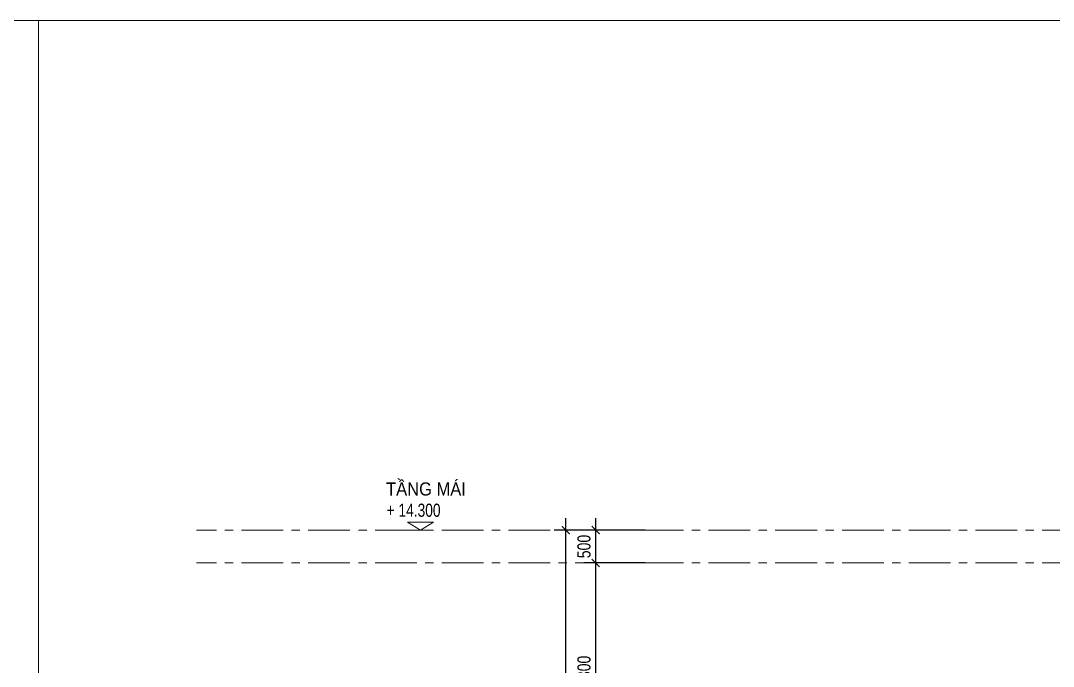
# Model space of a CAD drawing. Header units: millimetres. Extents: x -78046 to 260989, y -99288 to 158505.
# Drawn here: x 220816 to 236542, y 78976 to 88806 of the extents above; entities that cross this region are included whole.
import ezdxf

# ---------------------------------------------------------------- set-up
doc = ezdxf.new("R2010")
doc.units = ezdxf.units.MM
doc.header["$LTSCALE"] = 100
doc.header["$PDMODE"] = 98
doc.linetypes.add('CENTER', pattern=[50.8, 31.75, -6.35, 6.35, -6.35])
doc.layers.get('Defpoints').update_dxf_attribs({"lineweight": 13})
for name, color, linetype, lineweight in [('-CENTER', 143, 'CENTER', 13), ('-DIM', 9, 'Continuous', 13), ('-KH', 143, 'Continuous', 13), ('-LINE1', 7, 'Continuous', 18), ('-TEXT', 7, 'Continuous', 15)]:
    doc.layers.add(name, color=color, linetype=linetype, lineweight=lineweight)
doc.styles.add('1', font='arial.ttf')
doc.styles.add('AVANH', font='VHAVAN_2.TTF', dxfattribs={"width": 0.8})
doc.styles.add('X-5M-DH-TUM1$0$AVANTH', font='arial.ttf', dxfattribs={"width": 0.9})
doc.dimstyles.new('C_100A3', dxfattribs={"dimscale": 100, "dimtxt": 2.5, "dimasz": 1.2, "dimexe": 1.8, "dimexo": 0, "dimgap": 0.75, "dimtad": 1, "dimdec": 0, "dimzin": 0, "dimdsep": 46, "dimtxsty": 'AVANH', "dimblk": 'ARCHTICK', "dimcen": 0, "dimdle": 1.8, "dimclrd": 256, "dimclre": 256, "dimclrt": 7, "dimadec": 0, "dimazin": 0, "dimtfac": 0.0001, "dimtdec": 0, "dimtix": 1, "dimtmove": 2, "dimatfit": 3, "dimldrblk": 'ARCHTICK', "dimfxl": 1.8, "dimtolj": 1, "dimtzin": 0, "dimarcsym": 0})

# ---------------------------------------------------------------- blocks, each defined once
blk = doc.blocks.new('_ARCHTICK')
at = {"const_width": 0.15}
blk.add_lwpolyline([(-0.5, -0.5), (0.5, 0.5)], dxfattribs=at)
blk = doc.blocks.new('*D66')
at = {"layer": '-DIM', "lineweight": -2, "transparency": 16777216}
for p, q in [((229574, 77070), (229574, 80730)), ((230328, 80550), (229394, 80550)), ((230328, 77250), (229394, 77250))]:
    blk.add_line(p, q, dxfattribs=at)
at = {"layer": 'Defpoints', "color": 0, "transparency": 16777216}
for p in [(229574, 80550), (230328, 80550), (230328, 77250)]:
    blk.add_point(p, dxfattribs=at)
at = {"layer": '-DIM', "lineweight": -2, "transparency": 16777216, "xscale": 120, "yscale": 120, "zscale": 120}
for p, rotation in [((229574, 80550), 90), ((229574, 77250), 270)]:
    blk.add_blockref('_ARCHTICK', p, dxfattribs=dict(at, rotation=rotation))
at = {"layer": '-DIM', "color": 7, "transparency": 16777216, "insert": (229395, 78900), "char_height": 200, "attachment_point": 5, "rotation": 90, "style": 'AVANH'}
blk.add_mtext('\\A1;3300', dxfattribs=at)
blk = doc.blocks.new('*D67')
at = {"layer": '-DIM', "lineweight": -2, "transparency": 16777216}
for p, q in [((229574, 80370), (229574, 81230)), ((230328, 81050), (229394, 81050)), ((230328, 80550), (229394, 80550))]:
    blk.add_line(p, q, dxfattribs=at)
at = {"layer": 'Defpoints', "color": 0, "transparency": 16777216}
for p in [(229574, 81050), (230328, 81050), (230328, 80550)]:
    blk.add_point(p, dxfattribs=at)
at = {"layer": '-DIM', "lineweight": -2, "transparency": 16777216, "xscale": 120, "yscale": 120, "zscale": 120}
for p, rotation in [((229574, 81050), 90), ((229574, 80550), 270)]:
    blk.add_blockref('_ARCHTICK', p, dxfattribs=dict(at, rotation=rotation))
at = {"layer": '-DIM', "color": 7, "transparency": 16777216, "insert": (229395, 80800), "char_height": 200, "attachment_point": 5, "rotation": 90, "style": 'AVANH'}
blk.add_mtext('\\A1;500', dxfattribs=at)
blk = doc.blocks.new('*D69')
at = {"layer": '-DIM', "lineweight": -2, "transparency": 16777216}
for p, q in [((229118, 66570), (229118, 81230)), ((230328, 81050), (228938, 81050)), ((230328, 66750), (228938, 66750))]:
    blk.add_line(p, q, dxfattribs=at)
at = {"layer": 'Defpoints', "color": 0, "transparency": 16777216}
for p in [(229118, 81050), (230328, 81050), (230328, 66750)]:
    blk.add_point(p, dxfattribs=at)
at = {"layer": '-DIM', "lineweight": -2, "transparency": 16777216, "xscale": 120, "yscale": 120, "zscale": 120}
for p, rotation in [((229118, 81050), 90), ((229118, 66750), 270)]:
    blk.add_blockref('_ARCHTICK', p, dxfattribs=dict(at, rotation=rotation))
at = {"layer": '-DIM', "color": 7, "transparency": 16777216, "insert": (228940, 73900), "char_height": 200, "attachment_point": 5, "rotation": 90, "style": 'AVANH'}
blk.add_mtext('\\A1;14300', dxfattribs=at)
blk = doc.blocks.new('cot')
at = {"layer": '-KH'}
blk.add_line((116899, -109064), (117274, -109064), dxfattribs=at)
blk.add_lwpolyline([(117286, -108944), (116888, -108944), (117087, -109064)], close=True, dxfattribs=at)
blk.add_solid([(117087, -109064), (117087, -108944), (117286, -108944), (117087, -109064)], dxfattribs=at)

msp = doc.modelspace()

# ---------------------------------------------------------------- linework, layer by layer
at = {"layer": '-CENTER', "ltscale": 0.2}
for p, q in [((256311.3, 81049.9), (223492.9, 81049.9)), ((256311.3, 80549.9), (223492.9, 80549.9))]:
    msp.add_line(p, q, dxfattribs=at)
at = {"layer": '-LINE1'}
for points in [[(181189.3, 60591.1), (221089.3, 60591.1), (221089.3, 88806.1), (181189.3, 88806.1)], [(221089.3, 60591.1), (260989.3, 60591.1), (260989.3, 88806.1), (221089.3, 88806.1)]]:
    msp.add_lwpolyline(points, close=True, dxfattribs=at)

# ---------------------------------------------------------------- block references
at = {"layer": '-CENTER'}
msp.add_blockref('cot', (109817.5, 190113.6), dxfattribs=at)

# ---------------------------------------------------------------- texts
at = {"layer": '-TEXT', "color": 2, "style": 'X-5M-DH-TUM1$0$AVANTH', "width": 0.9}
msp.add_text('TẦNG MÁI', height=200, dxfattribs=at).set_placement((226380.7, 81576.6))
at = {"layer": '-TEXT', "style": '1', "width": 0.75}
msp.add_text('+ 14.300', height=200, dxfattribs=at).set_placement((226388.9, 81252.7))

# ---------------------------------------------------------------- dimensions: what is measured, and where the dimension line sits
at = {"layer": '-DIM'}
for base, p1, p2, picture, middle in [((229118.4, 81049.9), (230328.1, 66749.9), (230328.1, 81049.9), '*D69', (228940, 73899.9)), ((229573.7, 81049.9), (230328.1, 80549.9), (230328.1, 81049.9), '*D67', (229395.3, 80799.9)), ((229573.7, 80549.9), (230328.1, 77249.9), (230328.1, 80549.9), '*D66', (229395.3, 78899.9))]:
    dim = msp.add_linear_dim(base=base, p1=p1, p2=p2, angle=90, dimstyle='C_100A3', override={"dimtxt": 2}, dxfattribs=at)
    dim.commit()
    dim.dimension.update_dxf_attribs({"geometry": picture, "text_midpoint": middle})

doc.saveas('drawing.dxf')
